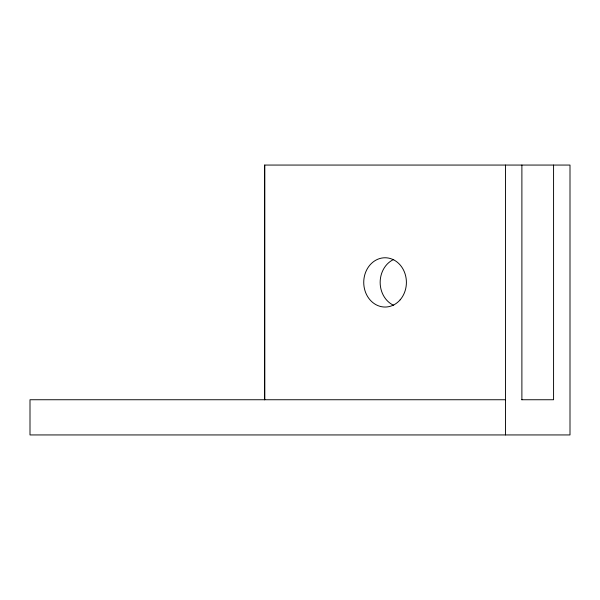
<?xml version="1.0" encoding="UTF-8"?>
<svg xmlns="http://www.w3.org/2000/svg" width="600" height="600" viewBox="0 0 600 600"><rect width="100%" height="100%" fill="white"/><g stroke="black" fill="none" stroke-linecap="round" stroke-linejoin="round"><path stroke-width="0.9" d="M264.683 165.06L264.683 399.743L264.683 165.06L570 165.06L570 434.94L30 434.94L30 399.743L505.463 399.743L505.463 165.06M521.888 399.743L521.888 165.06M553.575 165.06L553.575 399.743L521.775 399.743M505.463 399.743L505.463 434.94M393.705 305.34A24.645 21.337 -90 0 1 380.16 282.397A24.645 21.337 -90 0 1 393.705 259.462M400.162 299.82A24.645 21.337 -90 0 0 390.592 258.6A24.645 21.337 -90 0 0 364.462 288.78A24.645 21.337 -90 0 0 400.162 299.82"/></g></svg>
